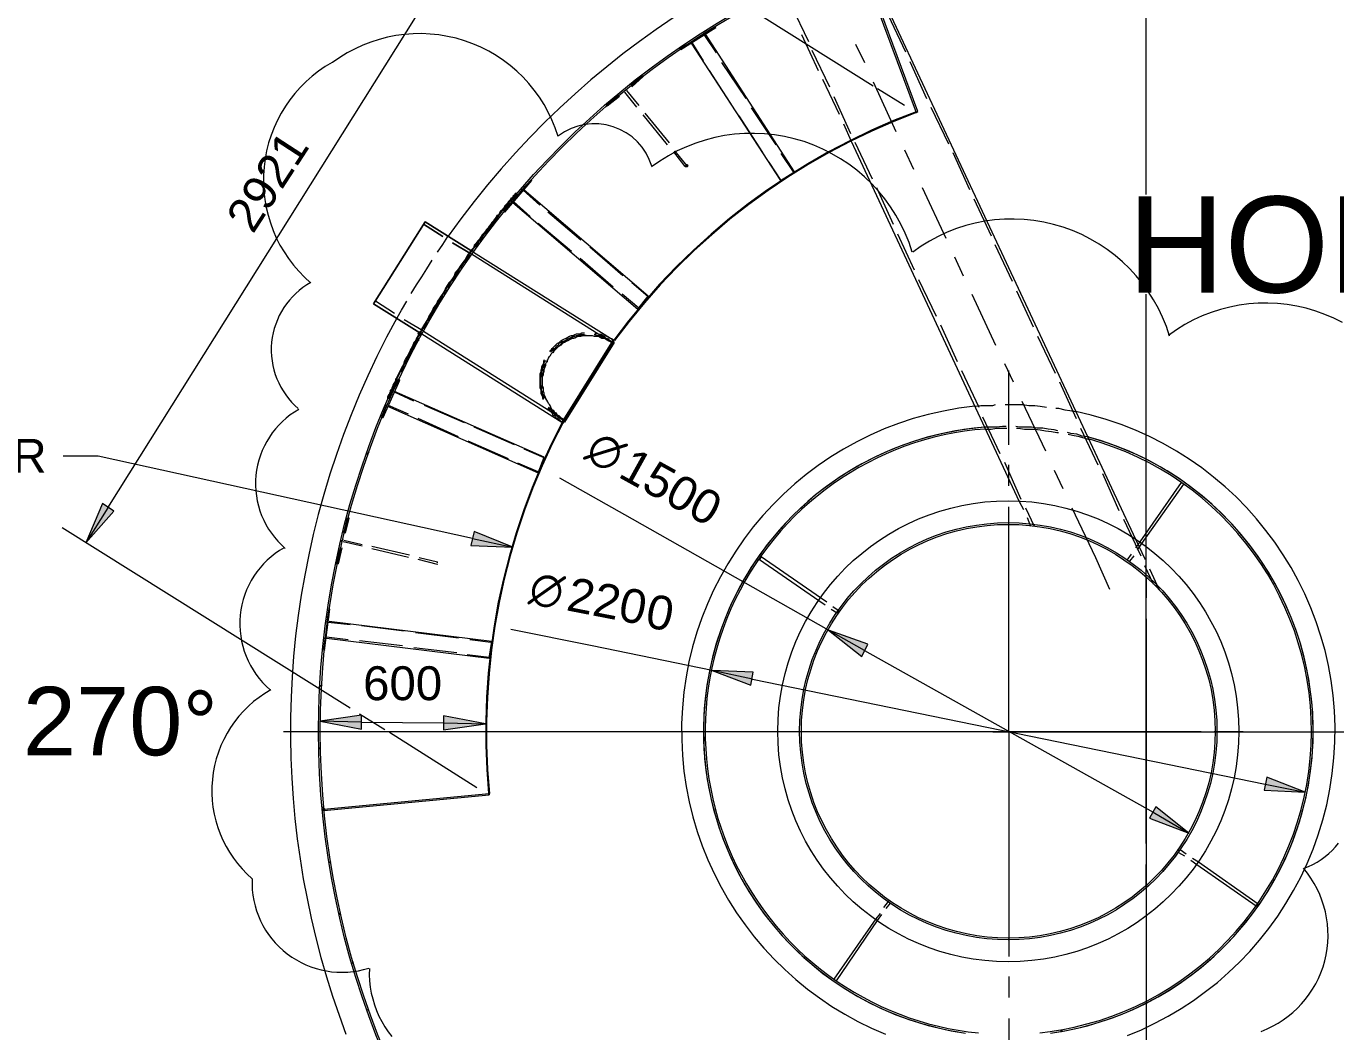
# Model space of a CAD drawing. Header units: millimetres. Extents: x 0 to 62767, y -13570 to 23963.
# Drawn here: x 11442 to 14293, y 9177 to 11367 of the extents above; entities that cross this region are included whole.
import ezdxf

# ---------------------------------------------------------------- set-up
doc = ezdxf.new("R2010")
doc.units = ezdxf.units.MM

msp = doc.modelspace()

# ---------------------------------------------------------------- hatches: boundary and pattern name
h = msp.add_hatch(color=7)
edge = h.paths.add_edge_path()
edge.add_arc((12880, 11062.856), 3.81, 0, 360)
h = msp.add_hatch(color=7)
edge = h.paths.add_edge_path()
edge.add_arc((12352.381, 10786.667), 3.81, 0, 360)
h = msp.add_hatch(color=7)
edge = h.paths.add_edge_path()
edge.add_arc((12297.142, 10697.143), 3.81, 0, 360)
h = msp.add_hatch(color=7)
edge = h.paths.add_edge_path()
edge.add_arc((12299.048, 10699.047), 3.81, 0, 360)
h = msp.add_hatch(color=7)
edge = h.paths.add_edge_path()
edge.add_arc((12299.048, 10699.047), 3.81, 0, 360)
h = msp.add_hatch(color=7)
edge = h.paths.add_edge_path()
edge.add_arc((12299.048, 10695.238), 3.81, 0, 360)
h = msp.add_hatch(color=7)
h.dxf.hatch_style = 2
h.paths.add_polyline_path([(11607.619, 10327.619), (11571.428, 10241.904), (11632.381, 10310.476)])
h = msp.add_hatch(color=7)
h.dxf.hatch_style = 2
h.paths.add_polyline_path([(12409.523, 10236.19), (12500.952, 10232.381), (12417.143, 10266.667)])
h = msp.add_hatch(color=7)
edge = h.paths.add_edge_path()
edge.add_arc((12118.095, 10198.095), 3.81, 0, 360)
h = msp.add_hatch(color=7)
edge = h.paths.add_edge_path()
edge.add_arc((13209.524, 10091.429), 3.81, 0, 360)
h = msp.add_hatch(color=7)
h.dxf.hatch_style = 2
h.paths.add_polyline_path([(13274.286, 10020.952), (13188.571, 10051.428), (13260.953, 9994.286)])
h = msp.add_hatch(color=7)
h.dxf.hatch_style = 2
h.paths.add_polyline_path([(13024.761, 9960), (12935.238, 9963.81), (13019.048, 9931.429)])
h = msp.add_hatch(color=7)
h.dxf.hatch_style = 2
h.paths.add_polyline_path([(12171.428, 9866.667), (12081.904, 9853.333), (12171.428, 9836.191)])
h = msp.add_hatch(color=7)
h.dxf.hatch_style = 2
h.paths.add_polyline_path([(12350.476, 9834.286), (12441.905, 9847.619), (12350.476, 9864.761)])
h = msp.add_hatch(color=7)
h.dxf.hatch_style = 2
h.paths.add_polyline_path([(14137.142, 9702.857), (14226.667, 9699.047), (14142.857, 9731.428)])
h = msp.add_hatch(color=7)
h.dxf.hatch_style = 2
h.paths.add_polyline_path([(13887.619, 9641.904), (13973.333, 9609.523), (13900.952, 9666.667)])
h = msp.add_hatch(color=7)
edge = h.paths.add_edge_path()
edge.add_arc((12089.523, 9660.952), 3.81, 0, 360)

# ---------------------------------------------------------------- linework, layer by layer
at = {"color": 7, "lineweight": 0}
for points in [[(13880, 11000), (13880, 11817.142)], [(13285.714, 11236.19), (12451.429, 11759.999)], [(13880, 11000), (13880, 11710.476)], [(11619.047, 10318.095), (12455.238, 11651.429)], [(13253.332, 11518.095), (13379.047, 11179.048), (13382.857, 11180.952), (13257.143, 11520)], [(13262.857, 11521.904), (13857.143, 10249.524)], [(13106.666, 11413.334), (13144.762, 11333.333)], [(12850.286, 11384.875), (12813.304, 11359.703), (12776.855, 11333.582), (12740.961, 11306.516), (12705.639, 11278.509), (12670.91, 11249.563), (12636.791, 11219.683), (12603.304, 11188.871), (12570.467, 11157.132), (12538.298, 11124.47), (12506.819, 11090.887), (12476.047, 11056.387), (12446.002, 11020.974), (12416.703, 10984.652), (12388.17, 10947.423), (12360.422, 10909.292)], [(13318.096, 11390.476), (13356.191, 11310.476)], [(12599.739, 11126.805), (12593.603, 11145.008), (12586.421, 11162.689), (12578.23, 11179.81), (12569.064, 11196.335), (12558.96, 11212.227), (12547.953, 11227.45), (12536.08, 11241.968), (12523.375, 11255.743), (12509.875, 11268.74), (12495.615, 11280.922), (12480.631, 11292.252), (12464.959, 11302.694), (12448.634, 11312.212), (12431.692, 11320.768), (12414.17, 11328.327), (12396.102, 11334.852), (12377.67, 11340.267), (12359.068, 11344.525), (12340.345, 11347.635), (12321.551, 11349.605), (12302.737, 11350.443), (12283.954, 11350.159), (12265.252, 11348.759), (12246.68, 11346.253), (12228.291, 11342.649), (12210.133, 11337.955), (12192.257, 11332.18), (12174.714, 11325.331), (12157.555, 11317.418), (12140.828, 11308.448), (12124.586, 11298.429), (12108.878, 11287.371)], [(12864.761, 11318.096), (12866.667, 11316.19), (12942.857, 11363.809), (12940.953, 11365.715)], [(12889.524, 11329.524), (13083.81, 11030.476), (13114.286, 11049.524), (12919.999, 11350.476)], [(12916.19, 11350.476), (12940.953, 11365.715)], [(12864.761, 11318.096), (12891.428, 11333.333)], [(12916.19, 11291.429), (12891.428, 11331.428)], [(12944.762, 11308.572), (12918.095, 11348.571)], [(13129.523, 11348.571), (13165.714, 11270.477)], [(13247.619, 11327.618), (13266.666, 11287.619)], [(13152.381, 11314.285), (13190.476, 11234.286)], [(12108.091, 11287.913), (12092.735, 11278.649), (12078.068, 11268.537), (12064.114, 11257.618), (12050.9, 11245.931), (12038.451, 11233.517), (12026.795, 11220.414), (12015.956, 11206.664), (12005.962, 11192.306), (11996.838, 11177.38), (11988.61, 11161.925), (11981.304, 11145.983), (11974.946, 11129.592), (11969.563, 11112.792), (11965.18, 11095.625), (11961.824, 11078.129), (11959.52, 11060.344), (11958.301, 11042.452), (11958.171, 11024.637), (11959.112, 11006.944), (11961.106, 10989.416), (11964.135, 10972.098), (11968.182, 10955.035), (11973.229, 10938.27), (11979.258, 10921.847), (11986.252, 10905.812), (11994.192, 10890.207), (12003.061, 10875.078), (12012.841, 10860.469), (12023.515, 10846.424), (12035.064, 10832.987), (12047.471, 10820.202), (12060.718, 10808.114)], [(12980.952, 11190.476), (12929.523, 11270.477)], [(13009.524, 11209.524), (12956.19, 11287.619)], [(13365.715, 11289.524), (13401.904, 11209.524)], [(12758.095, 11238.095), (12782.857, 11259.047), (12784.762, 11257.143)], [(12784.762, 11257.143), (12759.999, 11234.286)], [(13175.239, 11251.429), (13211.428, 11175.239)], [(13285.714, 11245.714), (13335.238, 11137.142)], [(12731.428, 11217.143), (12704.761, 11194.285)], [(12733.334, 11213.333), (12706.667, 11192.381)], [(12771.429, 11190.476), (12744.762, 11222.858)], [(12748.571, 11226.667), (12775.238, 11194.285)], [(13200, 11213.333), (13236.19, 11133.333)], [(13354.285, 11194.285), (13295.238, 11230.476)], [(12706.667, 11192.381), (12706.667, 11194.285), (12704.761, 11194.285)], [(13379.3, 11180.205), (13330.345, 11160.972), (13282.237, 11140.014), (13235.019, 11117.363), (13188.731, 11093.049), (13143.416, 11067.105), (13099.114, 11039.561), (13055.866, 11010.448), (13013.715, 10979.798), (12972.701, 10947.642), (12932.865, 10914.011), (12894.25, 10878.937), (12856.896, 10842.45), (12820.844, 10804.582), (12786.137, 10765.364), (12752.815, 10724.827), (12720.92, 10683.003)], [(13379.964, 11178.419), (13331.082, 11159.215), (13283.046, 11138.289), (13235.897, 11115.672), (13189.678, 11091.395), (13144.429, 11065.491), (13100.192, 11037.989), (13057.008, 11008.921), (13014.918, 10978.319), (12973.963, 10946.213), (12934.185, 10912.634), (12895.625, 10877.614), (12858.324, 10841.184), (12822.323, 10803.376), (12787.665, 10764.219), (12754.389, 10723.745), (12722.537, 10681.986)], [(13074.286, 11108.571), (13020.952, 11188.571)], [(13379.047, 11177.143), (13379.047, 11180.952)], [(13411.428, 11190.476), (13449.523, 11110.475)], [(12803.897, 11061.709), (12798.384, 11076.561), (12791.2, 11090.487), (12782.463, 11103.366), (12772.29, 11115.076), (12760.8, 11125.498), (12748.111, 11134.509), (12734.342, 11141.99), (12719.612, 11147.819), (12704.283, 11151.822), (12688.755, 11153.925), (12673.194, 11154.154), (12657.767, 11152.538), (12642.64, 11149.103), (12627.98, 11143.878), (12613.955, 11136.89), (12600.73, 11128.167)], [(12838.094, 11108.571), (12784.762, 11173.333)], [(12788.571, 11177.143), (12841.905, 11112.381)], [(13045.714, 11091.429), (12994.285, 11171.428)], [(13220.952, 11154.285), (13238.095, 11116.19)], [(13370.939, 10874.524), (13363.838, 10895.587), (13355.528, 10916.045), (13346.05, 10935.856), (13335.444, 10954.977), (13323.753, 10973.366), (13311.017, 10990.981), (13297.278, 11007.779), (13282.578, 11023.719), (13266.957, 11038.757), (13250.456, 11052.853), (13233.119, 11065.963), (13214.984, 11078.045), (13196.095, 11089.058), (13176.492, 11098.959), (13156.216, 11107.705), (13135.31, 11115.255), (13113.983, 11121.52), (13092.458, 11126.447), (13070.793, 11130.046), (13049.047, 11132.325), (13027.278, 11133.296), (13005.544, 11132.967), (12983.903, 11131.347), (12962.414, 11128.448), (12941.136, 11124.277), (12920.125, 11118.846), (12899.441, 11112.163), (12879.143, 11104.239), (12859.287, 11095.082), (12839.933, 11084.703), (12821.139, 11073.111), (12802.963, 11060.315)], [(12876.191, 11060.952), (12851.428, 11093.333)], [(12853.333, 11095.238), (12880, 11062.856)], [(13238.095, 11116.19), (13603.81, 10331.429)], [(13245.714, 11114.286), (13283.809, 11034.285)], [(13354.285, 11097.143), (13373.333, 11055.238)], [(13085.714, 11030.476), (13059.047, 11070.476)], [(13112.381, 11049.524), (13085.714, 11089.523)], [(13459.047, 11091.429), (13495.238, 11011.428)], [(12876.191, 11060.952), (12878.095, 11060.952)], [(12481.905, 10963.809), (12483.809, 10961.905), (12542.857, 11030.476), (12540.952, 11032.381)], [(12500.952, 10982.857), (12773.333, 10750.476), (12796.19, 10779.047), (12525.715, 11009.524)], [(12520, 11009.524), (12540.952, 11032.381)], [(12560, 10977.142), (12523.809, 11009.524)], [(13293.333, 11015.237), (13329.524, 10935.238)], [(13392.38, 11015.237), (13443.809, 10904.762)], [(12508.572, 11003.809), (12506.666, 11001.905), (12504.761, 11000), (12504.761, 10998.095), (12502.857, 10998.095), (12500.952, 10996.19), (12500.952, 10994.285), (12499.048, 10992.381), (12497.142, 10992.381), (12497.142, 10990.476), (12495.238, 10988.572), (12493.333, 10986.666), (12491.428, 10984.762), (12489.524, 10980.952), (12487.618, 10979.048), (12485.714, 10977.142), (12483.809, 10975.238), (12481.905, 10971.429), (12480, 10969.524), (12478.096, 10965.714), (12474.285, 10963.809), (12472.381, 10959.999), (12470.476, 10956.19), (12466.666, 10954.286), (12464.762, 10950.475), (12460.953, 10946.666), (12459.047, 10942.857), (12455.238, 10939.047), (12453.333, 10935.238), (12449.523, 10931.429), (12447.619, 10927.619), (12443.809, 10923.81), (12441.905, 10919.999), (12438.095, 10916.19), (12434.286, 10912.38), (12430.477, 10906.667), (12428.571, 10902.856), (12424.762, 10899.047), (12420.953, 10893.334), (12417.143, 10889.524), (12415.238, 10883.81), (12411.428, 10880), (12407.619, 10874.286), (12403.81, 10870.476), (12400, 10864.761), (12398.095, 10859.048), (12394.286, 10855.237), (12390.476, 10849.524), (12386.667, 10843.809), (12382.857, 10838.095), (12379.047, 10834.286), (12375.237, 10828.571), (12373.333, 10822.857), (12369.524, 10817.142), (12365.715, 10811.428), (12361.904, 10807.619), (12358.095, 10801.905), (12354.285, 10796.19), (12352.381, 10790.476), (12348.571, 10784.761), (12344.761, 10779.047), (12340.952, 10773.333), (12337.143, 10767.619), (12335.238, 10761.905), (12331.428, 10758.095), (12327.618, 10752.381), (12325.714, 10746.666), (12321.905, 10740.952), (12318.096, 10735.238), (12316.19, 10729.524), (12312.381, 10723.81), (12308.572, 10718.095), (12306.666, 10714.286), (12302.857, 10708.571), (12300.952, 10702.857), (12297.142, 10697.143), (12295.238, 10693.333), (12291.429, 10687.619), (12289.523, 10681.905), (12285.714, 10678.095), (12283.809, 10672.381), (12281.905, 10668.571), (12278.095, 10662.857), (12276.19, 10657.142), (12274.286, 10653.333), (12272.381, 10649.524), (12268.571, 10643.81), (12266.666, 10640), (12264.762, 10636.19), (12262.857, 10630.476), (12260.953, 10626.666), (12259.047, 10622.857), (12257.143, 10619.047), (12255.238, 10615.238), (12253.333, 10611.429), (12251.428, 10607.619), (12249.523, 10603.809), (12247.619, 10600), (12245.714, 10598.095), (12245.714, 10594.285), (12243.81, 10590.476), (12241.904, 10588.571), (12240, 10584.762), (12240, 10582.857), (12238.095, 10579.047), (12238.095, 10577.142), (12236.19, 10575.238), (12234.286, 10573.333), (12234.286, 10571.428), (12234.286, 10569.524), (12232.38, 10567.619), (12232.38, 10565.714), (12230.476, 10563.81), (12230.476, 10561.904), (12228.571, 10560), (12228.571, 10558.095), (12228.571, 10556.19)], [(12481.905, 10963.809), (12500.952, 10986.666)], [(12483.809, 10969.524), (12485.714, 10973.333), (12487.618, 10975.238), (12489.524, 10977.142), (12491.428, 10979.048), (12493.333, 10982.857), (12495.238, 10984.762), (12497.142, 10986.666), (12499.048, 10988.572), (12500.952, 10990.476), (12502.857, 10992.381), (12504.761, 10994.285), (12504.761, 10996.19), (12506.666, 10996.19), (12506.666, 10998.095), (12508.572, 10998.095), (12508.572, 11000), (12510.476, 11000), (12510.476, 11001.905)], [(12539.047, 10952.381), (12502.857, 10984.762)], [(12508.572, 11003.809), (12508.572, 11001.905)], [(12508.572, 11001.905), (12510.476, 11001.905)], [(13504.761, 10990.476), (13542.857, 10910.476)], [(12470.476, 10952.381), (12468.572, 10952.381), (12466.666, 10948.571), (12464.762, 10944.762), (12460.953, 10940.953), (12459.047, 10937.143), (12455.238, 10933.333), (12453.333, 10929.523), (12449.523, 10925.714), (12445.714, 10921.905), (12443.809, 10918.095), (12439.999, 10914.286), (12436.19, 10910.476), (12434.286, 10904.762), (12430.477, 10900.952), (12426.666, 10897.143), (12424.762, 10891.428), (12420.953, 10887.619), (12419.047, 10885.714)], [(12649.524, 10900.952), (12577.143, 10961.905)], [(12299.048, 10699.047), (12198.095, 10761.905), (12310.476, 10940.953), (12409.523, 10878.095)], [(12409.523, 10878.095), (12310.476, 10940.953), (12198.095, 10761.905)], [(12348.571, 10908.571), (12306.666, 10935.238)], [(12306.666, 10935.238), (12348.571, 10908.571)], [(12628.571, 10876.191), (12556.191, 10937.143)], [(13931.185, 10691.911), (13924.196, 10712.645), (13916.016, 10732.782), (13906.686, 10752.283), (13896.246, 10771.104), (13884.738, 10789.205), (13872.202, 10806.544), (13858.678, 10823.079), (13844.208, 10838.769), (13828.832, 10853.572), (13812.59, 10867.447), (13795.524, 10880.351), (13777.673, 10892.245), (13759.08, 10903.085), (13739.784, 10912.83), (13719.826, 10921.44), (13699.247, 10928.871), (13678.254, 10935.038), (13657.067, 10939.888), (13635.741, 10943.43), (13614.336, 10945.674), (13592.908, 10946.629), (13571.514, 10946.305), (13550.212, 10944.711), (13529.06, 10941.857), (13508.115, 10937.752), (13487.434, 10932.406), (13467.074, 10925.828), (13447.093, 10918.027), (13427.548, 10909.014), (13408.498, 10898.798), (13389.998, 10887.387), (13372.107, 10874.792)], [(12337.143, 10874.286), (12348.571, 10891.428), (12360, 10908.571)], [(12411.428, 10870.476), (12369.524, 10895.238)], [(12369.524, 10895.238), (12411.428, 10870.476)], [(13339.048, 10914.286), (13375.237, 10836.191)], [(12360, 10798.095), (12361.904, 10800), (12363.809, 10805.714), (12367.619, 10811.428), (12371.428, 10815.238), (12375.237, 10820.952), (12379.047, 10826.666), (12382.857, 10832.38), (12384.762, 10838.095), (12388.571, 10841.905), (12392.38, 10847.619), (12396.19, 10853.333), (12400, 10857.143), (12403.81, 10862.857), (12407.619, 10868.571)], [(12411.428, 10876.191), (12409.523, 10878.095)], [(12411.428, 10876.191), (12409.523, 10878.095)], [(12411.428, 10880), (12413.334, 10880), (12413.334, 10878.095)], [(12716.191, 10678.095), (12411.428, 10870.476)], [(12415.238, 10874.286), (12413.334, 10876.191)], [(12415.238, 10874.286), (12413.334, 10876.191)], [(12415.238, 10874.286), (12720, 10683.809)], [(12740.952, 10822.857), (12668.572, 10885.714)], [(13462.857, 10864.761), (13481.905, 10822.857)], [(13550.476, 10891.428), (13588.571, 10811.428)], [(12279.999, 10784.761), (12291.429, 10803.81), (12302.857, 10820.952), (12314.285, 10838.095), (12325.714, 10857.143)], [(12720, 10798.095), (12647.618, 10860.952)], [(12061.158, 10808.823), (12052.362, 10803.516), (12043.96, 10797.724), (12035.967, 10791.47), (12028.398, 10784.775), (12021.268, 10777.664), (12014.591, 10770.159), (12008.382, 10762.282), (12002.657, 10754.058), (11997.431, 10745.508), (11992.718, 10736.655), (11988.533, 10727.523), (11984.891, 10718.134), (11981.807, 10708.511), (11979.297, 10698.677), (11977.374, 10688.655), (11976.054, 10678.468), (11975.356, 10668.219), (11975.282, 10658.014), (11975.821, 10647.879), (11976.963, 10637.839), (11978.698, 10627.919), (11981.016, 10618.145), (11983.907, 10608.542), (11987.361, 10599.135), (11991.367, 10589.949), (11995.915, 10581.011), (12000.996, 10572.345), (12006.598, 10563.977), (12012.712, 10555.931), (12019.327, 10548.234), (12026.434, 10540.911), (12034.022, 10533.987)], [(12796.19, 10777.143), (12759.999, 10807.619)], [(13384.762, 10815.238), (13422.857, 10735.238)], [(12348.571, 10779.047), (12346.667, 10777.143), (12344.761, 10771.429), (12340.952, 10767.619), (12337.143, 10761.905), (12333.333, 10756.191), (12331.428, 10750.476), (12327.618, 10744.762), (12323.809, 10739.048), (12321.905, 10733.333), (12318.096, 10727.619), (12314.285, 10723.81), (12312.381, 10718.095), (12308.572, 10712.381), (12306.666, 10706.667)], [(12350.476, 10788.571), (12350.476, 10786.667)], [(12352.381, 10792.381), (12354.285, 10792.381), (12356.191, 10790.476)], [(12775.238, 10752.381), (12739.047, 10782.857)], [(13500.952, 10782.857), (13552.38, 10672.381)], [(13598.095, 10790.476), (13634.285, 10712.381)], [(13880, 9586.667), (13880, 10782.857)], [(13880, 9727.619), (13880, 10782.857)], [(12198.095, 10761.905), (12299.048, 10699.047)], [(12243.81, 10740.952), (12201.904, 10767.619)], [(12243.81, 10740.952), (12201.904, 10767.619)], [(12249.523, 10731.428), (12259.047, 10748.571), (12270.477, 10767.619)], [(14307.822, 10721.152), (14288.935, 10730.691), (14269.401, 10739.118), (14249.259, 10746.392), (14228.711, 10752.428), (14207.973, 10757.175), (14187.101, 10760.642), (14166.149, 10762.838), (14145.176, 10763.773), (14124.236, 10763.456), (14103.387, 10761.896), (14082.683, 10759.102), (14062.182, 10755.084), (14041.94, 10749.851), (14022.012, 10743.413), (14002.455, 10735.778), (13983.326, 10726.956), (13964.679, 10716.956), (13946.572, 10705.788), (13929.06, 10693.46)], [(12248.721, 10731.219), (12226.469, 10689.641), (12205.371, 10647.748), (12185.422, 10605.561), (12166.617, 10563.098), (12148.951, 10520.377), (12132.418, 10477.419), (12117.013, 10434.241), (12102.731, 10390.862), (12089.567, 10347.303), (12077.516, 10303.58), (12066.572, 10259.714), (12056.731, 10215.723), (12047.987, 10171.626), (12040.335, 10127.443), (12033.769, 10083.191), (12028.285, 10038.89), (12023.878, 9994.559), (12020.542, 9950.216), (12018.272, 9905.882), (12017.062, 9861.573), (12016.909, 9817.31), (12017.806, 9773.111), (12019.748, 9728.996), (12022.731, 9684.982), (12026.748, 9641.09), (12031.796, 9597.338), (12037.868, 9553.744), (12044.959, 9510.328), (12053.064, 9467.109), (12062.179, 9424.105), (12072.298, 9381.336), (12083.415, 9338.82), (12095.526, 9296.576), (12108.625, 9254.624), (12122.707, 9212.981), (12137.767, 9171.668)], [(12306.666, 10702.857), (12264.762, 10727.619)], [(12306.666, 10702.857), (12264.762, 10727.619)], [(12302.857, 10697.143), (12300.952, 10697.143)], [(12300.952, 10697.143), (12302.857, 10697.143)], [(12302.857, 10697.143), (12607.619, 10504.762), (12611.429, 10502.857)], [(12306.666, 10702.857), (12611.429, 10510.476)], [(12611.429, 10510.476), (12607.619, 10512.381), (12605.714, 10514.285), (12601.905, 10518.095), (12598.095, 10520), (12596.19, 10523.809), (12592.381, 10525.714), (12590.477, 10529.523), (12586.666, 10531.428), (12584.762, 10535.238), (12582.857, 10539.047), (12580.952, 10542.857), (12579.047, 10544.762), (12577.143, 10548.572), (12575.238, 10552.381), (12573.334, 10556.19), (12571.428, 10560), (12569.523, 10563.81), (12569.523, 10567.619), (12567.619, 10571.428), (12567.619, 10575.238), (12565.714, 10580.952), (12565.714, 10584.762), (12565.714, 10588.571), (12565.714, 10592.381), (12565.714, 10596.191), (12565.714, 10600), (12565.714, 10603.809), (12565.714, 10609.523), (12567.619, 10613.333), (12567.619, 10617.143), (12569.523, 10620.952), (12569.523, 10624.762), (12571.428, 10628.571), (12573.334, 10632.381), (12575.238, 10636.19), (12577.143, 10640), (12579.047, 10643.81), (12580.952, 10647.619), (12582.857, 10649.524), (12584.762, 10653.333), (12588.571, 10657.142), (12590.477, 10659.048), (12592.381, 10662.857), (12596.19, 10666.666), (12598.095, 10668.571), (12601.905, 10670.476), (12605.714, 10674.285), (12609.523, 10676.191), (12611.429, 10678.095), (12615.238, 10680), (12619.047, 10681.905), (12622.857, 10683.809), (12626.666, 10685.714), (12630.476, 10687.619), (12634.285, 10687.619), (12638.096, 10689.523), (12641.905, 10691.429), (12645.714, 10691.429), (12649.524, 10691.429), (12655.238, 10693.333), (12659.048, 10693.333), (12662.857, 10693.333), (12666.666, 10693.333), (12670.476, 10693.333), (12674.285, 10693.333), (12678.095, 10691.429), (12683.809, 10691.429), (12687.619, 10691.429), (12691.428, 10689.523), (12695.237, 10687.619), (12699.048, 10687.619), (12702.857, 10685.714), (12706.667, 10683.809), (12710.476, 10681.905), (12714.286, 10680), (12716.191, 10678.095)], [(12580.952, 10659.048), (12584.762, 10660.952), (12586.666, 10664.762), (12590.477, 10668.571), (12592.381, 10670.476), (12596.19, 10674.285), (12598.095, 10676.191), (12601.905, 10678.095), (12605.714, 10681.905), (12609.523, 10683.809), (12613.333, 10685.714), (12617.142, 10687.619), (12620.953, 10689.523), (12624.762, 10691.429), (12628.571, 10693.333), (12632.381, 10693.333), (12636.19, 10695.238), (12640, 10697.143), (12643.809, 10697.143), (12647.618, 10697.143), (12651.429, 10699.047), (12657.142, 10699.047)], [(12584.762, 10657.142), (12584.762, 10659.048), (12588.571, 10660.952), (12590.477, 10664.762), (12594.286, 10666.666), (12596.19, 10670.476), (12599.999, 10672.381), (12601.905, 10676.191), (12605.714, 10678.095), (12609.523, 10680), (12613.333, 10681.905), (12617.142, 10683.809), (12620.953, 10685.714), (12624.762, 10687.619), (12628.571, 10689.523), (12632.381, 10691.429), (12636.19, 10691.429), (12640, 10693.333), (12643.809, 10693.333), (12647.618, 10695.238), (12651.429, 10695.238), (12655.238, 10695.238), (12657.142, 10695.238)], [(12660.952, 10693.333), (12659.048, 10693.333), (12655.238, 10693.333), (12651.429, 10693.333), (12647.618, 10691.429), (12643.809, 10691.429), (12640, 10689.523), (12636.19, 10687.619), (12630.476, 10687.619), (12628.571, 10685.714), (12624.762, 10683.809), (12620.953, 10681.905), (12617.142, 10680), (12613.333, 10678.095), (12609.523, 10676.191), (12605.714, 10672.381), (12603.81, 10670.476), (12599.999, 10668.571), (12596.19, 10664.762), (12594.286, 10662.857), (12590.477, 10659.048), (12588.571, 10655.238)], [(12678.095, 10695.238), (12680, 10695.238), (12683.809, 10693.333), (12687.619, 10693.333), (12691.428, 10691.429), (12697.143, 10691.429), (12700.952, 10689.523), (12704.761, 10687.619), (12708.571, 10685.714), (12710.476, 10683.809), (12714.286, 10681.905), (12718.095, 10680)], [(12720, 10683.809), (12716.191, 10685.714), (12712.38, 10687.619), (12708.571, 10689.523), (12704.761, 10691.429), (12700.952, 10691.429), (12697.143, 10693.333), (12693.333, 10695.238), (12689.524, 10695.238), (12685.715, 10697.143), (12681.904, 10697.143), (12680, 10697.143)], [(12681.904, 10693.333), (12683.809, 10693.333), (12687.619, 10691.429), (12691.428, 10691.429), (12695.237, 10689.523), (12699.048, 10689.523), (12702.857, 10687.619), (12706.667, 10685.714), (12710.476, 10683.809), (12714.286, 10681.905), (12718.095, 10680), (12721.904, 10678.095)], [(13432.381, 10716.19), (13468.572, 10636.19)], [(12295.238, 10687.619), (12295.238, 10685.714), (12291.429, 10681.905), (12289.523, 10676.191), (12285.714, 10670.476), (12283.809, 10666.666), (12281.905, 10660.952), (12278.095, 10657.142), (12276.19, 10651.428), (12274.286, 10647.619), (12272.381, 10643.81), (12270.477, 10638.095), (12266.666, 10634.286), (12264.762, 10630.476), (12262.857, 10626.666), (12260.953, 10620.952), (12259.047, 10617.143), (12257.143, 10613.333)], [(12721.904, 10678.095), (12613.333, 10504.762), (12613.333, 10506.667)], [(12718.095, 10680), (12720, 10680), (12721.904, 10678.095)], [(12720, 10683.809), (12721.904, 10681.905)], [(13643.809, 10691.429), (13681.904, 10611.429)], [(12569.523, 10640), (12567.619, 10636.19), (12567.619, 10632.381), (12565.714, 10628.571), (12563.81, 10624.762), (12563.81, 10620.952), (12561.904, 10617.143), (12561.904, 10613.333), (12560, 10609.523), (12560, 10605.714), (12560, 10600), (12560, 10596.191), (12560, 10592.381), (12560, 10588.571), (12560, 10584.762), (12560, 10579.047), (12561.904, 10575.238), (12561.904, 10571.428), (12561.904, 10567.619), (12563.81, 10563.81), (12565.714, 10560), (12565.714, 10556.19), (12567.619, 10554.286)], [(12569.523, 10556.19), (12569.523, 10558.095), (12567.619, 10561.904), (12565.714, 10565.714), (12565.714, 10569.524), (12563.81, 10573.333), (12563.81, 10577.142), (12563.81, 10580.952), (12561.904, 10584.762), (12561.904, 10590.476), (12561.904, 10594.285), (12561.904, 10598.095), (12561.904, 10601.905), (12563.81, 10605.714), (12563.81, 10609.523), (12563.81, 10613.333), (12565.714, 10619.047), (12565.714, 10622.857), (12567.619, 10626.666), (12569.523, 10630.476), (12569.523, 10634.286), (12571.428, 10638.095), (12573.334, 10638.095)], [(12573.334, 10554.286), (12573.334, 10556.19), (12571.428, 10560), (12569.523, 10563.81), (12569.523, 10567.619), (12567.619, 10571.428), (12567.619, 10575.238), (12567.619, 10579.047), (12565.714, 10582.857), (12565.714, 10586.667), (12565.714, 10592.381), (12565.714, 10596.191), (12565.714, 10600), (12565.714, 10603.809), (12567.619, 10607.619), (12567.619, 10611.429), (12569.523, 10615.238), (12569.523, 10619.047), (12571.428, 10624.762), (12573.334, 10628.571), (12573.334, 10632.381), (12575.238, 10636.19), (12577.143, 10636.19)], [(13478.096, 10617.143), (13516.191, 10537.143)], [(13571.428, 10632.381), (13590.477, 10592.381)], [(13580.952, 10455.238), (13580.952, 10617.143)], [(12215.238, 10514.285), (12219.047, 10514.285), (12255.238, 10596.191), (12251.428, 10598.095)], [(12247.619, 10594.285), (12247.619, 10592.381), (12245.714, 10590.476), (12245.714, 10586.667), (12243.81, 10584.762), (12241.904, 10580.952), (12241.904, 10579.047), (12240, 10577.142), (12238.095, 10573.333), (12238.095, 10571.428), (12236.19, 10569.524), (12236.19, 10567.619), (12236.19, 10565.714), (12234.286, 10563.81), (12234.286, 10561.904), (12232.38, 10561.904), (12232.38, 10560), (12232.38, 10558.095), (12230.476, 10556.19)], [(12240, 10569.524), (12251.428, 10598.095)], [(13691.428, 10592.381), (13727.619, 10512.381)], [(12228.571, 10539.047), (12556.191, 10394.286), (12569.523, 10428.571), (12243.81, 10571.428)], [(12230.476, 10556.19), (12228.571, 10556.19)], [(12285.714, 10550.476), (12243.81, 10569.524)], [(13609.523, 10550.476), (13660.952, 10441.905)], [(12035.609, 10532.335), (12025.918, 10526.489), (12016.662, 10520.108), (12007.856, 10513.217), (11999.517, 10505.842), (11991.661, 10498.008), (11984.305, 10489.739), (11977.466, 10481.062), (11971.159, 10472.001), (11965.4, 10462.581), (11960.208, 10452.829), (11955.597, 10442.768), (11951.585, 10432.424), (11948.188, 10421.823), (11945.422, 10410.989), (11943.304, 10399.947), (11941.85, 10388.724), (11941.081, 10377.433), (11940.999, 10366.19), (11941.593, 10355.025), (11942.851, 10343.964), (11944.763, 10333.035), (11947.317, 10322.267), (11950.502, 10311.687), (11954.307, 10301.323), (11958.72, 10291.204), (11963.731, 10281.356), (11969.328, 10271.809), (11975.5, 10262.589), (11982.235, 10253.726), (11989.524, 10245.246), (11997.353, 10237.178), (12005.713, 10229.55)], [(12215.238, 10514.285), (12226.667, 10542.857)], [(12274.286, 10521.905), (12230.476, 10540.952)], [(12396.19, 10502.857), (12308.572, 10540.952)], [(12577.143, 10535.238), (12579.047, 10533.333), (12580.952, 10529.523), (12582.857, 10527.619), (12586.666, 10523.809), (12588.571, 10520), (12592.381, 10518.095), (12594.286, 10514.285), (12598.095, 10512.381), (12601.905, 10510.476), (12605.714, 10506.667), (12607.619, 10504.762)], [(12609.523, 10508.571), (12607.619, 10510.476), (12603.81, 10512.381), (12599.999, 10514.285), (12596.19, 10518.095), (12594.286, 10520), (12590.477, 10523.809), (12588.571, 10525.714), (12584.762, 10529.523), (12582.857, 10533.333), (12580.952, 10535.238), (12579.047, 10537.143)], [(12613.333, 10504.762), (12609.523, 10508.571), (12607.619, 10510.476), (12603.81, 10512.381), (12599.999, 10516.191), (12598.095, 10518.095), (12594.286, 10521.905), (12592.381, 10523.809), (12588.571, 10527.619), (12586.666, 10529.523), (12584.762, 10533.333), (12582.857, 10535.238)], [(13506.873, 10539.087), (13472.503, 10534.699), (13438.706, 10528.724), (13405.517, 10521.202), (13372.973, 10512.174), (13341.108, 10501.681), (13309.96, 10489.763), (13279.563, 10476.462), (13249.954, 10461.817), (13221.168, 10445.87), (13193.242, 10428.662), (13166.21, 10410.233), (13140.11, 10390.624), (13114.976, 10369.875), (13090.846, 10348.029), (13067.753, 10325.124), (13045.735, 10301.203), (13024.827, 10276.305), (13005.065, 10250.473), (12986.485, 10223.745), (12969.123, 10196.164), (12953.014, 10167.769), (12938.195, 10138.602), (12924.701, 10108.704), (12912.567, 10078.114), (12901.831, 10046.875), (12892.528, 10015.026), (12884.693, 9982.609), (12878.363, 9949.664), (12873.572, 9916.232), (12870.358, 9882.353), (12868.756, 9848.07), (12868.802, 9813.421), (12870.51, 9778.815), (12873.845, 9744.656), (12878.769, 9710.984), (12885.245, 9677.837), (12893.235, 9645.254), (12902.7, 9613.275), (12913.603, 9581.938), (12925.907, 9551.282), (12939.572, 9521.346), (12954.562, 9492.169), (12970.839, 9463.789), (12988.364, 9436.246), (13007.1, 9409.579), (13027.009, 9383.826), (13048.053, 9359.026), (13070.194, 9335.218), (13093.394, 9312.442), (13117.616, 9290.735), (13142.822, 9270.138), (13168.973, 9250.688), (13196.032, 9232.425), (13223.962, 9215.388), (13252.723, 9199.615), (13282.279, 9185.145), (13312.591, 9172.018)], [(13508.572, 10539.047), (13520, 10540.952), (13533.333, 10540.952), (13546.667, 10540.952), (13552.38, 10542.857)], [(13573.334, 10542.857), (13584.762, 10542.857), (13598.095, 10542.857), (13611.429, 10542.857), (13624.762, 10540.952), (13638.096, 10540.952), (13649.524, 10539.047), (13662.857, 10537.143)], [(13683.809, 10535.238), (13689.524, 10535.238), (13702.857, 10531.428), (13714.285, 10529.523), (13727.619, 10527.619)], [(13839.464, 9168.874), (13869.717, 9181.556), (13899.273, 9195.581), (13928.093, 9210.917), (13956.133, 9227.528), (13983.353, 9245.378), (14009.711, 9264.435), (14035.164, 9284.662), (14059.672, 9306.026), (14083.192, 9328.491), (14105.683, 9352.023), (14127.103, 9376.586), (14147.41, 9402.147), (14166.563, 9428.67), (14184.52, 9456.122), (14201.239, 9484.466), (14216.679, 9513.668), (14230.797, 9543.695), (14243.552, 9574.51), (14254.902, 9606.079), (14264.807, 9638.367), (14273.223, 9671.341), (14280.109, 9704.964), (14285.424, 9739.203), (14289.09, 9773.657), (14291.079, 9807.92), (14291.423, 9841.949), (14290.152, 9875.698), (14287.299, 9909.125), (14282.895, 9942.183), (14276.97, 9974.83), (14269.557, 10007.02), (14260.687, 10038.71), (14250.391, 10069.855), (14238.7, 10100.41), (14225.647, 10130.333), (14211.262, 10159.577), (14195.576, 10188.1), (14178.622, 10215.857), (14160.43, 10242.803), (14141.032, 10268.894), (14120.46, 10294.086), (14098.744, 10318.335), (14075.916, 10341.596), (14052.008, 10363.825), (14027.05, 10384.978), (14001.075, 10405.01), (13974.113, 10423.878), (13946.196, 10441.536), (13917.356, 10457.941), (13887.623, 10473.048), (13857.03, 10486.814), (13825.607, 10499.193), (13793.386, 10510.142), (13760.398, 10519.616), (13726.675, 10527.571)], [(12382.857, 10472.381), (12295.238, 10512.381)], [(12609.366, 10505.163), (12585.594, 10458.243), (12563.602, 10410.599), (12543.401, 10362.283), (12524.999, 10313.343), (12508.408, 10263.832), (12493.638, 10213.8), (12480.699, 10163.298), (12469.6, 10112.377), (12460.352, 10061.087), (12452.966, 10009.48), (12447.45, 9957.605), (12443.816, 9905.515), (12442.073, 9853.26), (12442.232, 9800.89), (12444.302, 9748.456), (12448.294, 9696.01)], [(12610.92, 10504.026), (12587.192, 10457.172), (12565.242, 10409.595), (12545.079, 10361.347), (12526.713, 10312.477), (12510.155, 10263.037), (12495.415, 10213.077), (12482.502, 10162.648), (12471.428, 10111.801), (12462.201, 10060.586), (12454.832, 10009.054), (12449.332, 9957.256), (12445.709, 9905.243), (12443.975, 9853.065), (12444.14, 9800.773), (12446.212, 9748.418), (12450.204, 9696.05)], [(12609.523, 10508.571), (12611.429, 10506.667), (12613.333, 10506.667)], [(13523.809, 10516.191), (13561.904, 10436.19)], [(13575.238, 10495.238), (13567.619, 10495.238), (13554.286, 10493.333), (13540.952, 10493.333), (13529.524, 10493.333)], [(13575.238, 10495.238), (13567.619, 10495.238), (13554.286, 10493.333), (13540.952, 10493.333), (13529.524, 10493.333)], [(13687.619, 10485.714), (13680, 10487.619), (13666.666, 10489.524), (13655.238, 10491.428), (13641.905, 10491.428), (13630.476, 10493.333), (13617.142, 10493.333), (13603.81, 10493.333), (13596.19, 10495.238)], [(13687.619, 10485.714), (13680, 10487.619), (13666.666, 10489.524), (13655.238, 10491.428), (13641.905, 10491.428), (13630.476, 10493.333), (13617.142, 10493.333), (13603.81, 10493.333), (13596.19, 10495.238)], [(12504.761, 10455.238), (12417.143, 10493.333)], [(13528.376, 10493.227), (13505.592, 10491.055), (13483.001, 10488.117), (13460.618, 10484.424), (13438.46, 10479.986), (13416.541, 10474.814), (13394.877, 10468.921), (13373.485, 10462.315), (13352.378, 10455.01), (13331.574, 10447.016), (13311.087, 10438.343), (13290.933, 10429.003), (13271.128, 10419.007), (13251.687, 10408.367), (13232.625, 10397.092), (13213.959, 10385.194), (13195.705, 10372.685), (13177.876, 10359.575), (13160.49, 10345.875), (13143.561, 10331.597), (13127.106, 10316.751), (13111.14, 10301.349), (13095.677, 10285.401), (13080.735, 10268.919), (13066.329, 10251.913), (13052.473, 10234.395), (13039.184, 10216.376), (13026.478, 10197.867), (13014.369, 10178.878), (13002.874, 10159.422), (12992.007, 10139.509), (12981.786, 10119.149), (12972.224, 10098.355), (12963.382, 10077.245), (12955.307, 10055.943), (12947.996, 10034.468), (12941.447, 10012.839), (12935.658, 9991.075), (12930.626, 9969.195), (12926.349, 9947.218), (12922.825, 9925.163), (12920.051, 9903.049), (12918.024, 9880.894), (12916.743, 9858.718), (12916.204, 9836.54), (12916.407, 9814.378), (12917.347, 9792.252), (12919.023, 9770.181), (12921.432, 9748.183), (12924.573, 9726.277), (12928.441, 9704.482), (12933.036, 9682.818), (12938.355, 9661.303), (12944.395, 9639.957), (12951.154, 9618.797), (12958.63, 9597.844), (12966.82, 9577.115), (12975.721, 9556.631), (12985.332, 9536.409), (12995.65, 9516.47), (13006.673, 9496.831), (13018.398, 9477.512), (13030.822, 9458.532), (13043.944, 9439.909), (13057.761, 9421.663), (13072.196, 9403.902), (13087.162, 9386.727), (13102.642, 9370.143), (13118.617, 9354.159), (13135.07, 9338.781), (13151.983, 9324.016), (13169.337, 9309.87), (13187.116, 9296.351), (13205.301, 9283.465), (13223.874, 9271.22), (13242.819, 9259.621), (13262.116, 9248.676), (13281.747, 9238.392), (13301.697, 9228.775), (13321.945, 9219.832), (13342.475, 9211.571), (13363.268, 9203.997), (13384.307, 9197.119), (13405.575, 9190.942), (13427.052, 9185.473), (13448.721, 9180.72), (13470.565, 9176.689)], [(13528.376, 10493.227), (13496.391, 10489.962), (13464.895, 10485.219), (13433.923, 10479.033), (13403.508, 10471.442), (13373.684, 10462.481), (13344.485, 10452.188), (13315.946, 10440.599), (13288.1, 10427.75), (13260.982, 10413.678), (13234.625, 10398.419), (13209.063, 10382.009), (13184.33, 10364.486), (13160.461, 10345.886), (13137.489, 10326.245), (13115.449, 10305.6), (13094.374, 10283.987), (13074.298, 10261.442), (13055.256, 10238.003), (13037.281, 10213.705), (13020.407, 10188.586), (13004.669, 10162.681), (12990.1, 10136.027), (12976.735, 10108.661), (12964.607, 10080.619), (12953.75, 10051.937), (12944.199, 10022.653), (12935.987, 9992.802), (12929.149, 9962.422), (12923.718, 9931.548), (12919.729, 9900.217), (12917.214, 9868.465), (12916.21, 9836.329), (12916.74, 9804.183), (12918.785, 9772.397), (12922.311, 9741.011), (12927.286, 9710.06), (12933.675, 9679.582), (12941.445, 9649.613), (12950.563, 9620.191), (12960.995, 9591.352), (12972.707, 9563.134), (12985.667, 9535.574), (12999.841, 9508.708), (13015.195, 9482.573), (13031.695, 9457.207), (13049.31, 9432.647), (13068.004, 9408.929), (13087.744, 9386.09), (13108.498, 9364.168), (13130.231, 9343.2), (13152.911, 9323.222), (13176.502, 9304.271), (13200.974, 9286.385), (13226.29, 9269.6), (13252.419, 9253.953), (13279.327, 9239.482), (13306.98, 9226.223), (13335.345, 9214.214), (13364.388, 9203.491), (13394.077, 9194.091), (13424.376, 9186.052), (13455.254, 9179.409), (13486.676, 9174.201)], [(13530.058, 10489.534), (13507.386, 10487.421), (13484.904, 10484.545), (13462.628, 10480.916), (13440.574, 10476.545), (13418.757, 10471.444), (13397.193, 10465.624), (13375.897, 10459.094), (13354.884, 10451.867), (13334.171, 10443.953), (13313.773, 10435.364), (13293.705, 10426.11), (13273.983, 10416.202), (13254.622, 10405.652), (13235.639, 10394.469), (13217.047, 10382.666), (13198.864, 10370.254), (13181.104, 10357.242), (13163.784, 10343.643), (13146.918, 10329.467), (13130.522, 10314.725), (13114.611, 10299.428), (13099.202, 10283.588), (13084.31, 10267.215), (13069.95, 10250.319), (13056.138, 10232.913), (13042.889, 10215.007), (13030.218, 10196.613), (13018.143, 10177.74), (13006.677, 10158.4), (12995.837, 10138.605), (12985.637, 10118.364), (12976.094, 10097.69), (12967.267, 10076.699), (12959.204, 10055.517), (12951.901, 10034.162), (12945.356, 10012.653), (12939.568, 9991.008), (12934.533, 9969.247), (12930.25, 9947.388), (12926.716, 9925.45), (12923.928, 9903.453), (12921.885, 9881.414), (12920.583, 9859.354), (12920.021, 9837.29), (12920.197, 9815.242), (12921.107, 9793.228), (12922.749, 9771.268), (12925.122, 9749.38), (12928.223, 9727.584), (12932.048, 9705.897), (12936.597, 9684.339), (12941.867, 9662.93), (12947.854, 9641.686), (12954.558, 9620.629), (12961.975, 9599.776), (12970.103, 9579.146), (12978.94, 9558.758), (12988.484, 9538.632), (12998.731, 9518.785), (13009.681, 9499.237), (13021.329, 9480.007), (13033.675, 9461.114), (13046.715, 9442.576), (13060.448, 9424.412), (13074.796, 9406.731), (13089.674, 9389.632), (13105.063, 9373.123), (13120.945, 9357.209), (13137.303, 9341.899), (13154.12, 9327.199), (13171.377, 9313.115), (13189.056, 9299.654), (13207.141, 9286.824), (13225.612, 9274.631), (13244.453, 9263.081), (13263.645, 9252.182), (13283.171, 9241.941), (13303.013, 9232.364), (13323.153, 9223.458), (13343.574, 9215.23), (13364.258, 9207.687), (13385.186, 9200.836), (13406.342, 9194.682), (13427.707, 9189.234), (13449.264, 9184.498), (13470.994, 9180.481), (13492.881, 9177.189), (13514.906, 9174.63)], [(13531.428, 10489.524), (13542.857, 10489.524), (13554.286, 10491.428), (13565.714, 10491.428), (13577.143, 10491.428)], [(13598.095, 10491.428), (13601.905, 10491.428), (13615.238, 10489.524), (13626.666, 10489.524), (13638.096, 10489.524), (13649.524, 10487.619), (13660.952, 10485.714), (13674.285, 10483.809), (13685.715, 10481.904), (13689.524, 10481.904)], [(13676.275, 9174.523), (13706.797, 9179.713), (13736.888, 9186.293), (13766.51, 9194.232), (13795.623, 9203.5), (13824.187, 9214.067), (13852.162, 9225.902), (13879.508, 9238.975), (13906.187, 9253.257), (13932.158, 9268.716), (13957.381, 9285.324), (13981.817, 9303.048), (14005.426, 9321.861), (14028.169, 9341.73), (14050.005, 9362.626), (14070.895, 9384.519), (14090.8, 9407.379), (14109.679, 9431.175), (14127.493, 9455.877), (14144.202, 9481.455), (14159.767, 9507.879), (14174.147, 9535.119), (14187.304, 9563.144), (14199.197, 9591.924), (14209.787, 9621.429), (14219.033, 9651.63), (14226.897, 9682.494), (14233.339, 9713.994), (14238.27, 9745.765), (14241.646, 9777.436), (14243.495, 9808.966), (14243.844, 9840.312), (14242.718, 9871.433), (14240.144, 9902.285), (14236.149, 9932.827), (14230.761, 9963.018), (14224.005, 9992.814), (14215.908, 10022.173), (14206.498, 10051.054), (14195.8, 10079.414), (14183.841, 10107.212), (14170.648, 10134.404), (14156.249, 10160.95), (14140.668, 10186.806), (14123.934, 10211.931), (14106.073, 10236.282), (14087.112, 10259.818), (14067.077, 10282.496), (14045.995, 10304.275), (14023.892, 10325.111), (14000.796, 10344.963), (13976.733, 10363.789), (13951.73, 10381.547), (13925.814, 10398.194), (13899.01, 10413.689), (13871.347, 10427.989), (13842.85, 10441.052), (13813.547, 10452.836), (13783.463, 10463.299), (13752.627, 10472.398)], [(13695.144, 9181.546), (13723.402, 9187.185), (13751.179, 9193.988), (13778.45, 9201.927), (13805.192, 9210.975), (13831.379, 9221.102), (13856.987, 9232.282), (13881.992, 9244.487), (13906.369, 9257.687), (13930.093, 9271.857), (13953.141, 9286.967), (13975.487, 9302.991), (13997.107, 9319.899), (14017.976, 9337.664), (14038.071, 9356.259), (14057.365, 9375.654), (14075.836, 9395.823), (14093.459, 9416.738), (14110.208, 9438.37), (14126.059, 9460.692), (14140.989, 9483.676), (14154.972, 9507.293), (14167.984, 9531.517), (14180, 9556.318), (14190.996, 9581.67), (14200.948, 9607.544), (14209.83, 9633.912), (14217.619, 9660.747), (14224.289, 9688.02), (14229.817, 9715.705), (14234.178, 9743.771), (14237.347, 9772.193), (14239.3, 9800.942), (14240.008, 9829.748), (14239.476, 9858.341), (14237.724, 9886.691), (14234.774, 9914.767), (14230.649, 9942.539), (14225.37, 9969.978), (14218.959, 9997.054), (14211.438, 10023.736), (14202.828, 10049.994), (14193.152, 10075.799), (14182.431, 10101.12), (14170.687, 10125.927), (14157.942, 10150.19), (14144.218, 10173.88), (14129.537, 10196.965), (14113.92, 10219.417), (14097.389, 10241.204), (14079.967, 10262.298), (14061.674, 10282.667), (14042.533, 10302.283), (14022.566, 10321.114), (14001.794, 10339.131), (13980.239, 10356.304), (13957.924, 10372.602), (13934.869, 10387.997), (13911.097, 10402.457), (13886.63, 10415.952), (13861.489, 10428.453), (13835.697, 10439.929), (13809.274, 10450.351), (13782.244, 10459.689), (13754.627, 10467.911)], [(13695.809, 9177.795), (13724.281, 9183.478), (13752.268, 9190.336), (13779.744, 9198.34), (13806.685, 9207.463), (13833.065, 9217.676), (13858.861, 9228.95), (13884.046, 9241.258), (13908.598, 9254.571), (13932.49, 9268.862), (13955.699, 9284.101), (13978.199, 9300.261), (13999.965, 9317.314), (14020.973, 9335.23), (14041.199, 9353.983), (14060.617, 9373.543), (14079.202, 9393.883), (14096.93, 9414.974), (14113.777, 9436.788), (14129.717, 9459.297), (14144.725, 9482.473), (14158.777, 9506.286), (14171.849, 9530.71), (14183.915, 9555.716), (14194.951, 9581.275), (14204.931, 9607.36), (14213.832, 9633.942), (14221.628, 9660.992), (14228.295, 9688.484), (14233.808, 9716.388), (14238.142, 9744.676), (14241.272, 9773.32), (14243.174, 9802.292), (14243.82, 9831.319), (14243.214, 9860.127), (14241.378, 9888.686), (14238.333, 9916.966), (14234.103, 9944.936), (14228.709, 9972.567), (14222.174, 9999.827), (14214.52, 10026.686), (14205.768, 10053.115), (14195.942, 10079.082), (14185.063, 10104.558), (14173.153, 10129.513), (14160.235, 10153.915), (14146.33, 10177.735), (14131.462, 10200.943), (14115.652, 10223.507), (14098.922, 10245.399), (14081.294, 10266.587), (14062.791, 10287.041), (14043.435, 10306.731), (14023.248, 10325.626), (14002.252, 10343.698), (13980.47, 10360.914), (13957.923, 10377.244), (13934.634, 10392.66), (13910.624, 10407.129), (13885.917, 10420.622), (13860.534, 10433.109), (13834.497, 10444.56), (13807.829, 10454.943), (13780.551, 10464.228), (13752.687, 10472.387)], [(13754.286, 10472.381), (13740.952, 10474.286), (13729.523, 10478.095), (13716.191, 10480), (13708.571, 10481.904)], [(13754.286, 10472.381), (13740.952, 10474.286), (13729.523, 10478.095), (13716.191, 10480), (13708.571, 10481.904)], [(13710.476, 10478.095), (13720, 10476.19), (13731.428, 10474.286), (13744.762, 10470.476), (13756.19, 10466.666)], [(13737.143, 10491.428), (13775.238, 10411.428)], [(12491.428, 10424.762), (12403.81, 10462.857)], [(12569.523, 10426.667), (12525.715, 10445.714)], [(12413.334, 10251.429), (11598.095, 10430.476), (11521.904, 10430.476)], [(12556.191, 10396.19), (12512.381, 10415.238)], [(13571.428, 10417.142), (13607.619, 10337.143)], [(13580.952, 10365.714), (13580.952, 10411.428)], [(13188.571, 10051.428), (12761.905, 10293.333), (12603.81, 10382.857)], [(13680, 10400), (13699.048, 10360)], [(13784.762, 10392.381), (13820.952, 10312.381)], [(13870.476, 10240), (13961.905, 10369.523), (13956.19, 10373.334), (13866.667, 10243.809)], [(13603.81, 10331.429), (13613.333, 10314.286)], [(11619.047, 10318.095), (11571.428, 10241.904)], [(12133.333, 10262.857), (12140.952, 10295.238)], [(12137.142, 10262.857), (12144.762, 10295.238)], [(12144.762, 10295.238), (12142.857, 10295.238), (12140.952, 10295.238)], [(13580.952, 9830.476), (13580.952, 10320)], [(13617.142, 10318.095), (13636.19, 10278.095)], [(13620.953, 10297.143), (13628.571, 10278.095)], [(13718.095, 10318.095), (13769.523, 10209.524)], [(12146.666, 9881.905), (11520, 10274.285)], [(13628.571, 10281.905), (13626.666, 10281.905)], [(13628.571, 10278.095), (13628.571, 10280)], [(13830.476, 10293.333), (13868.571, 10213.333)], [(12173.333, 10234.286), (12131.429, 10243.809)], [(12133.333, 10247.619), (12173.333, 10238.095)], [(12413.334, 10251.429), (12500.952, 10232.381)], [(13857.143, 10249.524), (13878.095, 10205.714)], [(13866.667, 10243.809), (13857.143, 10230.476)], [(13860.952, 10226.666), (13870.476, 10240)], [(12003.266, 10230.893), (11993.377, 10224.927), (11983.931, 10218.415), (11974.944, 10211.383), (11966.434, 10203.856), (11958.417, 10195.861), (11950.91, 10187.423), (11943.93, 10178.568), (11937.494, 10169.321), (11931.618, 10159.708), (11926.319, 10149.756), (11921.613, 10139.488), (11917.519, 10128.932), (11914.052, 10118.113), (11911.229, 10107.057), (11909.068, 10095.789), (11907.584, 10084.336), (11906.799, 10072.813), (11906.716, 10061.34), (11907.322, 10049.945), (11908.606, 10038.657), (11910.557, 10027.504), (11913.163, 10016.515), (11916.413, 10005.718), (11920.296, 9995.142), (11924.8, 9984.815), (11929.914, 9974.766), (11935.625, 9965.022), (11941.924, 9955.614), (11948.798, 9946.569), (11956.236, 9937.915), (11964.226, 9929.681), (11972.757, 9921.896)], [(12118.095, 10198.095), (12125.714, 10230.476)], [(12121.905, 10196.19), (12129.524, 10230.476)], [(12194.285, 10234.286), (12276.19, 10215.238)], [(12274.286, 10209.524), (12194.285, 10228.571)], [(12297.142, 10209.524), (12337.143, 10200)], [(13171.428, 10121.905), (13041.904, 10211.428), (13038.095, 10205.714)], [(13769.523, 10209.524), (13800, 10140.952)], [(13847.619, 10217.143), (13838.094, 10203.809)], [(13853.333, 10213.333), (13843.809, 10201.905), (13841.905, 10201.905)], [(13880, 9830.476), (13880, 10211.428)], [(12121.905, 10196.19), (12119.999, 10196.19)], [(12337.143, 10194.285), (12295.238, 10205.714)], [(12337.143, 10198.095), (12337.143, 10200)], [(12337.143, 10194.285), (12337.143, 10196.19)], [(13038.095, 10205.714), (13167.619, 10116.19)], [(13876.191, 10192.381), (13895.238, 10152.381)], [(13887.619, 10184.762), (13908.571, 10139.048)], [(13880, 10165.714), (13880, 10121.905)], [(13904.762, 10146.666), (13902.856, 10150.476)], [(13908.571, 10139.048), (13906.667, 10142.857)], [(12089.523, 10009.524), (12091.429, 10007.619), (12102.857, 10097.143), (12100.953, 10097.143)], [(12097.143, 10068.571), (12100.953, 10099.047)], [(12100.953, 10097.143), (12100.953, 10099.047)], [(13167.619, 10116.19), (13180.952, 10106.667)], [(13184.761, 10112.381), (13171.428, 10121.905)], [(13194.285, 10097.143), (13207.619, 10089.524)], [(13198.095, 10102.857), (13211.428, 10093.333)], [(12095.238, 10034.285), (12449.523, 9990.476), (12455.238, 10026.667), (12100.953, 10070.476)], [(12146.666, 10062.857), (12099.047, 10068.571)], [(13880, 10076.19), (13880, 7956.19)], [(13880, 9830.476), (13880, 10070.476)], [(12089.523, 10009.524), (12093.333, 10038.095)], [(12264.762, 10049.524), (12171.428, 10060.952)], [(12382.857, 10034.285), (12289.523, 10045.714)], [(12935.238, 9963.81), (12674.285, 10017.143), (12497.142, 10053.333)], [(13266.666, 10007.619), (13188.571, 10051.428)], [(12142.857, 10030.476), (12095.238, 10036.19)], [(12260.953, 10017.143), (12167.619, 10028.571)], [(12379.047, 10001.904), (12285.714, 10013.333)], [(12453.333, 10024.762), (12407.619, 10030.476)], [(13880, 10024.762), (13880, 9979.048)], [(12449.523, 9992.381), (12401.904, 9998.095)], [(13266.666, 10007.619), (13895.238, 9655.238)], [(13022.857, 9944.762), (12935.238, 9963.81)], [(13022.857, 9944.762), (14139.048, 9716.19)], [(13880, 9935.238), (13880, 7952.381)], [(11974.35, 9921.867), (11961.182, 9913.922), (11948.602, 9905.25), (11936.636, 9895.886), (11925.303, 9885.863), (11914.627, 9875.216), (11904.631, 9863.98), (11895.336, 9852.187), (11886.764, 9839.874), (11878.939, 9827.073), (11871.883, 9813.819), (11865.617, 9800.147), (11860.165, 9786.09), (11855.548, 9771.683), (11851.789, 9756.96), (11848.911, 9741.955), (11846.935, 9726.702), (11845.89, 9711.358), (11845.779, 9696.08), (11846.585, 9680.906), (11848.296, 9665.874), (11850.894, 9651.023), (11854.364, 9636.389), (11858.693, 9622.011), (11863.863, 9607.927), (11869.861, 9594.175), (11876.67, 9580.793), (11884.277, 9567.818), (11892.664, 9555.289), (11901.818, 9543.244), (11911.722, 9531.72), (11922.363, 9520.755), (11933.723, 9510.389)], [(12222.858, 9834.286), (12167.619, 9868.571)], [(12171.428, 9851.429), (12081.904, 9853.333)], [(12171.428, 9851.429), (12350.476, 9849.524)], [(12350.476, 9849.524), (12441.905, 9847.619)], [(13984.762, 9830.476), (12001.905, 9830.476)], [(14000, 9830.476), (12005.715, 9830.476)], [(12422.857, 9708.571), (12232.38, 9828.571)], [(12956.19, 9830.476), (12794.286, 9830.476)], [(13045.714, 9830.476), (13001.905, 9830.476)], [(13580.952, 9830.476), (13091.428, 9830.476)], [(13880, 9830.476), (13500.952, 9830.476)], [(13546.667, 9830.476), (13590.477, 9830.476)], [(13580.952, 9830.476), (14070.476, 9830.476)], [(13580.952, 9830.476), (13580.952, 9340.952)], [(13636.19, 9830.476), (15969.524, 9830.476)], [(13880, 9830.476), (13641.905, 9830.476)], [(13687.619, 9830.476), (13731.428, 9830.476)], [(13777.142, 9830.476), (15759.999, 9830.476)], [(13880, 9830.476), (14135.238, 9830.476)], [(13880, 9830.476), (13880, 9451.428)], [(13880, 9830.476), (14119.999, 9830.476)], [(13880, 9830.476), (13880, 9592.381)], [(14074.286, 9830.476), (14028.571, 9830.476)], [(14091.428, 9830.476), (14045.714, 9830.476)], [(14116.19, 9830.476), (14160, 9830.476)], [(14205.713, 9830.476), (14367.619, 9830.476)], [(12449.523, 9695.238), (12089.523, 9660.952)], [(12447.619, 9695.238), (12449.523, 9695.238), (12449.523, 9693.333)], [(14139.048, 9716.19), (14226.667, 9699.047)], [(12089.523, 9659.048), (12449.523, 9693.333)], [(13880, 9638.095), (13880, 9681.905)], [(13895.238, 9655.238), (13973.333, 9609.523)], [(14223.895, 9532.943), (14233.726, 9536.963), (14243.231, 9541.542), (14252.393, 9546.659), (14261.191, 9552.292), (14269.608, 9558.421), (14277.624, 9565.025), (14285.221, 9572.082), (14292.379, 9579.573), (14299.079, 9587.475)], [(13950.475, 9573.333), (13952.381, 9571.428), (13948.571, 9573.333)], [(13950.475, 9569.524), (13950.475, 9567.619), (13963.809, 9560)], [(13952.381, 9571.428), (13954.286, 9573.333)], [(13952.381, 9569.524), (13952.381, 9571.428)], [(13967.618, 9563.81), (13954.286, 9573.333)], [(13994.285, 9546.666), (13980.952, 9554.286)], [(13880, 9497.142), (13880, 9540.952)], [(13977.142, 9550.476), (13990.476, 9540.952)], [(13990.476, 9540.952), (14119.999, 9451.428), (14123.809, 9455.238), (13994.285, 9546.666)], [(14130.763, 9177.983), (14143.387, 9183.146), (14155.593, 9189.026), (14167.358, 9195.597), (14178.656, 9202.831), (14189.465, 9210.701), (14199.759, 9219.182), (14209.514, 9228.245), (14218.706, 9237.863), (14227.311, 9248.011), (14235.304, 9258.66), (14242.661, 9269.784), (14249.359, 9281.356), (14255.372, 9293.349), (14260.676, 9305.737), (14265.248, 9318.491), (14269.062, 9331.585), (14272.074, 9344.887), (14274.258, 9358.259), (14275.624, 9371.665), (14276.179, 9385.069), (14275.931, 9398.437), (14274.888, 9411.734), (14273.06, 9424.923), (14270.453, 9437.97), (14267.076, 9450.839), (14262.937, 9463.495), (14258.045, 9475.902), (14252.407, 9488.026), (14246.032, 9499.83), (14238.927, 9511.28), (14231.102, 9522.341), (14222.563, 9532.976)], [(11933.494, 9509.839), (11933.372, 9497.942), (11933.968, 9486.138), (11935.269, 9474.455), (11937.261, 9462.923), (11939.931, 9451.569), (11943.265, 9440.422), (11947.25, 9429.512), (11951.872, 9418.866), (11957.118, 9408.513), (11962.975, 9398.482), (11969.428, 9388.802), (11976.465, 9379.5), (11984.073, 9370.607), (11992.237, 9362.149), (12000.944, 9354.157), (12010.18, 9346.658), (12019.856, 9339.734), (12029.867, 9333.452), (12040.183, 9327.817), (12050.773, 9322.834), (12061.605, 9318.509), (12072.648, 9314.846), (12083.871, 9311.853), (12095.243, 9309.533), (12106.732, 9307.892), (12118.308, 9306.936), (12129.94, 9306.67), (12141.595, 9307.1), (12153.244, 9308.23), (12164.854, 9310.066), (12176.395, 9312.615), (12187.836, 9315.88)], [(13320, 9459.047), (13320, 9460.952), (13318.096, 9460.952), (13308.572, 9447.619)], [(13314.285, 9445.714), (13323.809, 9457.143)], [(13291.429, 9422.857), (13200, 9291.428), (13205.713, 9287.619)], [(13205.713, 9287.619), (13295.238, 9419.047)], [(13300.952, 9434.285), (13291.429, 9422.857)], [(13295.238, 9419.047), (13304.762, 9432.381)], [(12188.756, 9314.732), (12188.617, 9301.211), (12189.295, 9287.794), (12190.774, 9274.516), (12193.038, 9261.408), (12196.072, 9248.504), (12199.861, 9235.835), (12204.39, 9223.434), (12209.644, 9211.334), (12215.607, 9199.567), (12222.263, 9188.166), (12229.598, 9177.163), (12237.596, 9166.591)], [(13580.952, 9297.143), (13580.952, 9251.429)], [(13580.952, 9205.714), (13580.952, 9043.81)], [(13648.969, 9175.039), (13671.466, 9177.797), (13693.959, 9181.343)], [(13672.069, 9174.034), (13694.677, 9177.6)], [(13695.237, 9177.143), (13695.237, 9180.952), (13697.143, 9177.143)]]:
    msp.add_lwpolyline(points, dxfattribs=at)
at = {"color": 179, "lineweight": 0, "true_color": 0x1e1e47}
for points in [[(12289.523, 10676.191), (12297.142, 10683.809)], [(12180.952, 10434.285), (12188.571, 10440)], [(12127.619, 10243.809), (12131.429, 10249.524)], [(12095.238, 10080), (12100.953, 10083.809)], [(12081.904, 9929.524), (12085.714, 9933.333)], [(12080, 9792.381), (12081.904, 9796.19)], [(12085.714, 9664.762), (12089.523, 9668.571)], [(12100.953, 9544.762), (12104.762, 9548.572)], [(12123.809, 9432.381), (12125.714, 9436.19)], [(12150.476, 9325.714), (12154.285, 9329.524)], [(12182.857, 9222.857), (12186.667, 9226.666)]]:
    msp.add_lwpolyline(points, dxfattribs=at)
at = {"color": 7, "lineweight": 0}
for points in [[(12611.429, 10502.857), (12721.904, 10681.905), (12720, 10683.809), (12607.619, 10504.762)], [(11607.619, 10327.619), (11571.428, 10241.904), (11632.381, 10310.476)], [(12409.523, 10236.19), (12500.952, 10232.381), (12417.143, 10266.667)], [(13274.286, 10020.952), (13188.571, 10051.428), (13260.953, 9994.286)], [(13024.761, 9960), (12935.238, 9963.81), (13019.048, 9931.429)], [(12171.428, 9866.667), (12081.904, 9853.333), (12171.428, 9836.191)], [(12350.476, 9834.286), (12441.905, 9847.619), (12350.476, 9864.761)], [(14137.142, 9702.857), (14226.667, 9699.047), (14142.857, 9731.428)], [(13887.619, 9641.904), (13973.333, 9609.523), (13900.952, 9666.667)]]:
    msp.add_lwpolyline(points, close=True, dxfattribs=at)
for centre, radius in [((13880.952, 9831.428), 1802.857), ((13880.952, 9831.428), 1799.047), ((13580, 9831.429), 501.905), ((13580.001, 9831.429), 454.324), ((13580.001, 9831.429), 454.324), ((13580.001, 9831.429), 450.514)]:
    msp.add_circle(centre, radius, dxfattribs=at)

# ---------------------------------------------------------------- texts
at = {"color": 7, "attachment_point": 1}
for s, insert, char_height, rotation in [('{\\fArial|b0|i0|c0;2921}', (11873.314, 10952.594), 73.83538, 57), ('{\\fAIGDT|b0|i0|c0;n}', (12689.045, 10489.561), 69.73297, 331), ('{\\fArial|b0|i0|c0;1500}', (12763.415, 10451.244), 73.8349, 331), ('{\\fAIGDT|b0|i0|c0;n}', (12546.639, 10180.833), 69.73312, 349), ('{\\fArial|b0|i0|c0;220}', (12629.327, 10167.716), 73.83508, 349), ('{\\fArial|b0|i0|c0;0}', (12800.754, 10131.526), 73.83508, 349)]:
    msp.add_mtext(s, dxfattribs=dict(at, insert=insert, char_height=char_height, rotation=rotation))
for s, insert, char_height in [('{\\fArial|b0|i0|c0;HOLD}', (13840, 10995.866), 209.19961), ('{\\fArial|b0|i0|c0;SOAP LAUNDER}', (10678.095, 10468.121), 73.83514), ('{\\fArial|b0|i0|c0;600}', (12175.239, 9972.882), 73.83481), ('{\\fArial|b0|i0|c0;270}', (11434.286, 9928.085), 149.03763), ('{\\fAIGDT|b0|i0|c0;~}', (11782.857, 9919.881), 140.83371)]:
    msp.add_mtext(s, dxfattribs=dict(at, insert=insert, char_height=char_height))

doc.saveas('drawing.dxf')
